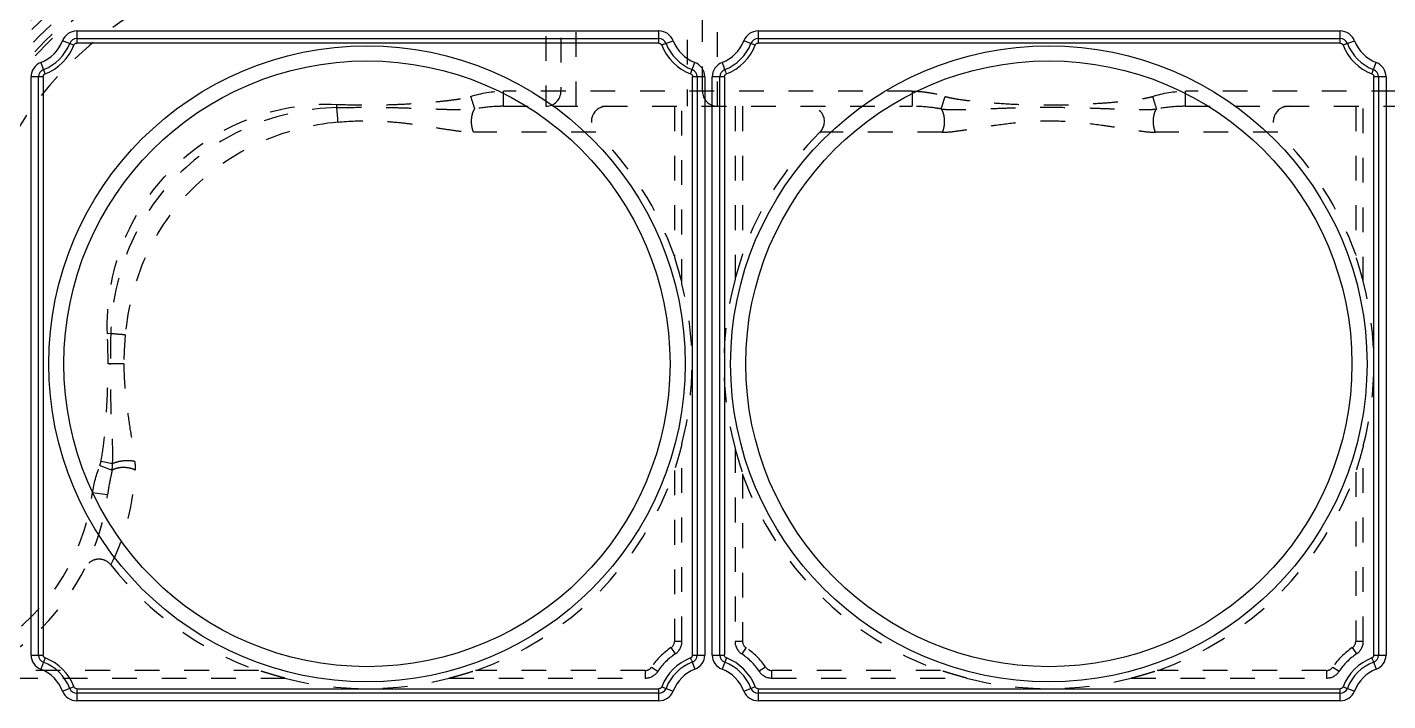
# Model space of a CAD drawing. Header units: millimetres. Extents: x -840 to 1682, y -9216 to -2117.
# Drawn here: x 1020.1 to 1109.9, y -2506.6 to -2462.1 of the extents above; entities that cross this region are included whole.
import ezdxf

# ---------------------------------------------------------------- set-up
doc = ezdxf.new("R2010")
doc.units = ezdxf.units.MM
doc.header["$LTSCALE"] = 16.335
doc.linetypes.add('HIDDEN', pattern=[0.2, 0.1, -0.1])
doc.layers.get('0').update_dxf_attribs({"linetype": 'CONTINUOUS'})
doc.layers.add('DEFAULT_2', color=8, linetype='HIDDEN')

msp = doc.modelspace()

# ---------------------------------------------------------------- linework, layer by layer
at = {"color": 7, "linetype": 'Continuous'}
for p, q in [((1023.361, -2462.389), (1023.361, -2463.189)), ((1023.361, -2462.389), (1061.784, -2462.389)), ((1023.361, -2462.889), (1061.784, -2462.889)), ((1061.784, -2463.189), (1061.784, -2462.389)), ((1068.323, -2462.389), (1068.323, -2463.189)), ((1068.323, -2462.389), (1106.746, -2462.389)), ((1068.323, -2462.889), (1106.746, -2462.889)), ((1106.746, -2463.189), (1106.746, -2462.389)), ((1023.174, -2463.318), (1022.427, -2463.032)), ((1061.784, -2463.189), (1023.372, -2463.189)), ((1062.115, -2463.263), (1061.974, -2463.327)), ((1062.115, -2463.263), (1062.718, -2463.032)), ((1068.136, -2463.318), (1067.389, -2463.032)), ((1106.746, -2463.189), (1068.334, -2463.189)), ((1107.077, -2463.263), (1106.936, -2463.327)), ((1107.077, -2463.263), (1107.68, -2463.032)), ((1020.984, -2464.474), (1021.215, -2465.078)), ((1063.875, -2465.222), (1064.161, -2464.474)), ((1065.946, -2464.474), (1066.177, -2465.078)), ((1108.837, -2465.222), (1109.122, -2464.474)), ((1020.342, -2503.593), (1020.342, -2465.408)), ((1021.142, -2465.408), (1020.342, -2465.408)), ((1020.842, -2503.593), (1020.842, -2465.408)), ((1021.142, -2465.408), (1021.142, -2503.582)), ((1021.215, -2465.078), (1021.28, -2465.218)), ((1064.803, -2465.408), (1064.003, -2465.408)), ((1064.003, -2503.593), (1064.003, -2465.42)), ((1064.303, -2465.408), (1064.303, -2503.593)), ((1064.803, -2465.408), (1064.803, -2503.593)), ((1065.303, -2503.593), (1065.303, -2465.408)), ((1066.103, -2465.408), (1065.303, -2465.408)), ((1065.803, -2503.593), (1065.803, -2465.408)), ((1066.103, -2465.408), (1066.103, -2503.582)), ((1066.177, -2465.078), (1066.242, -2465.218)), ((1109.765, -2465.408), (1108.965, -2465.408)), ((1108.965, -2503.593), (1108.965, -2465.42)), ((1109.265, -2465.408), (1109.265, -2503.593)), ((1109.765, -2465.408), (1109.765, -2503.593)), ((1020.342, -2503.593), (1021.142, -2503.593)), ((1021.27, -2503.78), (1020.984, -2504.527)), ((1063.93, -2503.924), (1063.865, -2503.783)), ((1063.93, -2503.924), (1064.161, -2504.527)), ((1064.003, -2503.593), (1064.803, -2503.593)), ((1065.303, -2503.593), (1066.103, -2503.593)), ((1066.232, -2503.78), (1065.946, -2504.527)), ((1108.892, -2503.924), (1108.827, -2503.783)), ((1108.892, -2503.924), (1109.122, -2504.527)), ((1108.965, -2503.593), (1109.765, -2503.593)), ((1022.427, -2505.97), (1023.03, -2505.739)), ((1023.03, -2505.739), (1023.171, -2505.674)), ((1023.361, -2505.812), (1023.361, -2506.612)), ((1023.361, -2505.812), (1061.773, -2505.812)), ((1061.784, -2506.612), (1061.784, -2505.812)), ((1061.971, -2505.684), (1062.718, -2505.97)), ((1067.389, -2505.97), (1067.992, -2505.739)), ((1067.992, -2505.739), (1068.132, -2505.674)), ((1068.323, -2505.812), (1068.323, -2506.612)), ((1068.323, -2505.812), (1106.734, -2505.812)), ((1106.746, -2506.612), (1106.746, -2505.812)), ((1106.933, -2505.684), (1107.68, -2505.97)), ((1061.784, -2506.112), (1023.361, -2506.112)), ((1061.784, -2506.612), (1023.361, -2506.612)), ((1106.746, -2506.112), (1068.323, -2506.112)), ((1106.746, -2506.612), (1068.323, -2506.612))]:
    msp.add_line(p, q, dxfattribs=at)
for centre, radius in [((1042.515, -2484.362), 21), ((1087.515, -2484.362), 21), ((1042.515, -2484.362), 20), ((1087.515, -2484.362), 20)]:
    msp.add_circle(centre, radius, dxfattribs=at)
for centre, radius, start, end in [((1040.015, -2481.862), 81.156, 90, 180), ((1040.015, -2481.862), 81.099, 90, 180), ((1040.015, -2481.862), 79.102, 90, 180), ((1040.015, -2481.862), 71.5, 90, 180), ((1040.015, -2481.862), 68.5, 90, 180), ((1040.015, -2481.862), 66, 90, 180), ((1023.361, -2463.389), 1, 90, 159.07517), ((1023.361, -2463.389), 0.5, 90, 159.07517), ((1061.784, -2463.389), 1, 20.92483, 90), ((1061.784, -2463.389), 0.5, 20.92483, 90), ((1068.323, -2463.389), 1, 90, 159.07517), ((1068.323, -2463.389), 0.5, 90, 159.07517), ((1106.746, -2463.389), 1, 20.92483, 90), ((1106.746, -2463.389), 0.5, 20.92483, 90), ((1020.092, -2462.139), 2.5, 290.92483, 339.07517), ((1020.092, -2462.139), 3, 290.92483, 339.07517), ((1020.092, -2462.139), 3.3, 291.01343, 339.07517), ((1065.053, -2462.139), 3.3, 201.01343, 249.07517), ((1065.053, -2462.139), 3, 200.92483, 249.07517), ((1065.053, -2462.139), 2.5, 200.92483, 249.07517), ((1065.053, -2462.139), 2.5, 290.92483, 339.07517), ((1065.053, -2462.139), 3, 290.92483, 339.07517), ((1065.053, -2462.139), 3.3, 291.01343, 339.07517), ((1110.015, -2462.139), 3.3, 201.01343, 249.07517), ((1110.015, -2462.139), 3, 200.92483, 249.07517), ((1110.015, -2462.139), 2.5, 200.92483, 249.07517), ((1021.342, -2465.408), 1, 110.92483, 180), ((1063.803, -2465.408), 1, 0, 69.07517), ((1066.303, -2465.408), 1, 110.92483, 180), ((1108.765, -2465.408), 1, 0, 69.07517), ((1021.342, -2465.408), 0.5, 110.92483, 180), ((1063.803, -2465.408), 0.5, 0, 69.07517), ((1066.303, -2465.408), 0.5, 110.92483, 180), ((1108.765, -2465.408), 0.5, 360, 69.07517), ((1021.342, -2503.593), 1, 180, 249.07517), ((1021.342, -2503.593), 0.5, 180, 249.07517), ((1020.092, -2506.862), 3, 20.92483, 69.07517), ((1020.092, -2506.862), 3.3, 21.01342, 69.07517), ((1065.053, -2506.862), 3.3, 111.01343, 159.07517), ((1065.053, -2506.862), 3, 110.92483, 159.07517), ((1063.803, -2503.593), 0.5, 290.92483, 0), ((1063.803, -2503.593), 1, 290.92483, 360), ((1066.303, -2503.593), 1, 180, 249.07517), ((1066.303, -2503.593), 0.5, 180, 249.07517), ((1065.053, -2506.862), 3, 20.92483, 69.07517), ((1065.053, -2506.862), 3.3, 21.01342, 69.07517), ((1110.015, -2506.862), 3.3, 111.01343, 159.07517), ((1110.015, -2506.862), 3, 110.92483, 159.07517), ((1108.765, -2503.593), 0.5, 290.92483, 0), ((1108.765, -2503.593), 1, 290.92483, 360), ((1020.092, -2506.862), 2.5, 20.92483, 69.07517), ((1065.053, -2506.862), 2.5, 110.92483, 159.07517), ((1065.053, -2506.862), 2.5, 20.92483, 69.07517), ((1110.015, -2506.862), 2.5, 110.92483, 159.07517), ((1023.361, -2505.612), 1, 200.92483, 270), ((1023.361, -2505.612), 0.5, 200.92483, 270), ((1061.784, -2505.612), 0.5, 270, 339.07517), ((1061.784, -2505.612), 1, 270, 339.07517), ((1068.323, -2505.612), 1, 200.92483, 270), ((1068.323, -2505.612), 0.5, 200.92483, 270), ((1106.746, -2505.612), 0.5, 270, 339.07517), ((1106.746, -2505.612), 1, 270, 339.07517)]:
    msp.add_arc(centre, radius, start, end, dxfattribs=at)
for points in [[(1023.174, -2463.318), (1023.184, -2463.292), (1023.199, -2463.268), (1023.218, -2463.249)], [(1023.218, -2463.249), (1023.237, -2463.23), (1023.26, -2463.214), (1023.285, -2463.204)], [(1023.285, -2463.204), (1023.313, -2463.193), (1023.343, -2463.188), (1023.372, -2463.189)], [(1061.784, -2463.189), (1061.837, -2463.189), (1061.894, -2463.214), (1061.93, -2463.253)], [(1061.93, -2463.253), (1061.949, -2463.273), (1061.964, -2463.297), (1061.973, -2463.322)], [(1068.136, -2463.318), (1068.146, -2463.292), (1068.161, -2463.268), (1068.18, -2463.249)], [(1068.18, -2463.249), (1068.199, -2463.23), (1068.222, -2463.214), (1068.247, -2463.204)], [(1068.247, -2463.204), (1068.275, -2463.193), (1068.305, -2463.188), (1068.334, -2463.189)], [(1106.746, -2463.189), (1106.799, -2463.189), (1106.856, -2463.214), (1106.892, -2463.253)], [(1106.892, -2463.253), (1106.911, -2463.273), (1106.926, -2463.297), (1106.935, -2463.322)], [(1021.142, -2465.408), (1021.142, -2465.355), (1021.166, -2465.299), (1021.205, -2465.262)], [(1021.205, -2465.262), (1021.225, -2465.243), (1021.249, -2465.228), (1021.275, -2465.22)], [(1063.875, -2465.222), (1063.9, -2465.231), (1063.924, -2465.247), (1063.944, -2465.266)], [(1063.944, -2465.266), (1063.963, -2465.285), (1063.979, -2465.308), (1063.989, -2465.333)], [(1063.989, -2465.333), (1064, -2465.36), (1064.005, -2465.391), (1064.003, -2465.42)], [(1066.103, -2465.408), (1066.103, -2465.355), (1066.128, -2465.299), (1066.167, -2465.262)], [(1066.167, -2465.262), (1066.187, -2465.243), (1066.211, -2465.228), (1066.237, -2465.22)], [(1108.837, -2465.222), (1108.862, -2465.231), (1108.886, -2465.247), (1108.906, -2465.266)], [(1108.906, -2465.266), (1108.925, -2465.285), (1108.941, -2465.308), (1108.951, -2465.333)], [(1108.951, -2465.333), (1108.962, -2465.36), (1108.967, -2465.391), (1108.965, -2465.42)], [(1021.156, -2503.668), (1021.145, -2503.641), (1021.14, -2503.611), (1021.142, -2503.582)], [(1021.201, -2503.736), (1021.182, -2503.717), (1021.166, -2503.693), (1021.156, -2503.668)], [(1021.27, -2503.78), (1021.245, -2503.77), (1021.221, -2503.755), (1021.201, -2503.736)], [(1063.94, -2503.739), (1063.92, -2503.758), (1063.896, -2503.773), (1063.87, -2503.782)], [(1064.003, -2503.593), (1064.003, -2503.646), (1063.979, -2503.703), (1063.94, -2503.739)], [(1066.118, -2503.668), (1066.107, -2503.641), (1066.102, -2503.611), (1066.103, -2503.582)], [(1066.163, -2503.736), (1066.144, -2503.717), (1066.128, -2503.693), (1066.118, -2503.668)], [(1066.232, -2503.78), (1066.206, -2503.77), (1066.183, -2503.755), (1066.163, -2503.736)], [(1108.902, -2503.739), (1108.882, -2503.758), (1108.858, -2503.773), (1108.832, -2503.782)], [(1108.965, -2503.593), (1108.965, -2503.646), (1108.94, -2503.703), (1108.902, -2503.739)], [(1023.212, -2505.746), (1023.195, -2505.727), (1023.18, -2505.704), (1023.172, -2505.679)], [(1023.361, -2505.812), (1023.307, -2505.812), (1023.249, -2505.786), (1023.212, -2505.746)], [(1061.859, -2505.798), (1061.832, -2505.809), (1061.802, -2505.814), (1061.773, -2505.812)], [(1061.927, -2505.753), (1061.908, -2505.772), (1061.884, -2505.788), (1061.859, -2505.798)], [(1061.971, -2505.684), (1061.961, -2505.709), (1061.946, -2505.733), (1061.927, -2505.753)], [(1068.174, -2505.746), (1068.157, -2505.727), (1068.142, -2505.704), (1068.134, -2505.679)], [(1068.323, -2505.812), (1068.268, -2505.812), (1068.211, -2505.786), (1068.174, -2505.746)], [(1106.821, -2505.798), (1106.794, -2505.809), (1106.764, -2505.814), (1106.734, -2505.812)], [(1106.889, -2505.753), (1106.87, -2505.772), (1106.846, -2505.788), (1106.821, -2505.798)], [(1106.933, -2505.684), (1106.923, -2505.709), (1106.908, -2505.733), (1106.889, -2505.753)]]:
    msp.add_open_spline(points, degree=3, dxfattribs=at)
at = {"layer": 'DEFAULT_2', "color": 8, "linetype": 'HIDDEN'}
for p, q in [((1054.318, -2456.188), (1054.318, -2467.362)), ((1055.318, -2456.305), (1055.318, -2466.362)), ((1056.318, -2467.362), (1056.318, -2456.443)), ((1063.653, -2456.443), (1063.653, -2467.362)), ((1064.653, -2466.362), (1064.653, -2456.305)), ((1065.653, -2467.362), (1065.653, -2456.188)), ((1051.529, -2467.362), (1051.529, -2466.362)), ((1078.501, -2466.362), (1051.529, -2466.362)), ((1078.501, -2466.362), (1078.501, -2467.362)), ((1096.529, -2467.362), (1096.529, -2466.362)), ((1123.501, -2466.362), (1096.529, -2466.362)), ((1040.524, -2467.451), (1040.533, -2467.233)), ((1051.529, -2467.362), (1078.501, -2467.362)), ((1062.803, -2467.362), (1062.803, -2477.317)), ((1063.303, -2479.085), (1063.303, -2467.362)), ((1066.803, -2467.362), (1066.803, -2478.793)), ((1067.303, -2467.362), (1067.303, -2477.101)), ((1080.413, -2467.537), (1080.675, -2466.712)), ((1096.529, -2467.362), (1123.501, -2467.362)), ((1107.765, -2467.362), (1107.765, -2477.208)), ((1108.265, -2478.937), (1108.265, -2467.362)), ((1057.623, -2469.074), (1049.553, -2469.074)), ((1080.477, -2469.074), (1072.407, -2469.074)), ((1102.623, -2469.074), (1094.553, -2469.074)), ((1025.604, -2482.371), (1025.386, -2482.38)), ((1026.471, -2484.362), (1025.428, -2484.362)), ((1063.303, -2502.687), (1063.303, -2489.64)), ((1108.265, -2502.687), (1108.265, -2489.788)), ((1066.803, -2489.932), (1066.803, -2502.687)), ((1024.89, -2491.077), (1025.697, -2491.391)), ((1025.72, -2490.96), (1024.962, -2490.807)), ((1062.803, -2491.408), (1062.803, -2502.687)), ((1067.303, -2491.624), (1067.303, -2502.687)), ((1107.765, -2491.517), (1107.765, -2502.687)), ((1025.394, -2493.016), (1024.402, -2492.889)), ((1062.578, -2503.104), (1062.853, -2503.522)), ((1063.303, -2502.687), (1062.803, -2502.687)), ((1067.303, -2502.687), (1066.803, -2502.687)), ((1067.528, -2503.104), (1067.253, -2503.522)), ((1107.54, -2503.104), (1107.815, -2503.522)), ((1108.265, -2502.687), (1107.765, -2502.687)), ((1015.9, -2505.112), (1037.09, -2505.112)), ((1035.361, -2504.612), (1017.054, -2504.612)), ((1047.941, -2505.112), (1060.878, -2505.112)), ((1060.878, -2504.612), (1049.67, -2504.612)), ((1060.878, -2504.612), (1060.878, -2505.112)), ((1061.295, -2504.387), (1061.713, -2504.662)), ((1068.812, -2504.387), (1068.394, -2504.662)), ((1069.229, -2505.112), (1069.229, -2504.612)), ((1080.361, -2504.612), (1069.229, -2504.612)), ((1069.229, -2505.112), (1082.09, -2505.112)), ((1092.941, -2505.112), (1105.84, -2505.112)), ((1105.84, -2504.612), (1094.67, -2504.612)), ((1105.84, -2504.612), (1105.84, -2505.112)), ((1106.257, -2504.387), (1106.675, -2504.662))]:
    msp.add_line(p, q, dxfattribs=at)
for centre, radius, start, end in [((1040.015, -2481.862), 80.657, 90, 180), ((1040.015, -2481.862), 80.158, 90, 180), ((1040.015, -2481.862), 79.659, 90, 180), ((1040.015, -2481.862), 79.603, 90, 180), ((1040.015, -2481.862), 70, 90, 180), ((1039.515, -2481.362), 27.5, 89.99991, 180), ((1039.515, -2481.362), 27, 90, 180), ((1039.515, -2481.362), 26.349, 90, 180), ((1039.515, -2481.362), 25.85, 90, 180), ((1039.515, -2481.362), 25.634, 90, 162.04523), ((1039.515, -2481.362), 23.636, 90, 162.04904), ((1054.318, -2466.362), 1, 270, 0), ((1065.653, -2466.362), 1, 180, 270), ((1172.779, -2427.92), 129.376, 197.44805, 197.83166), ((1058.326, -2468.363), 1, 89.95848, 225.34068), ((1071.705, -2468.363), 1, 314.65943, 90.0415), ((1298.509, -2402.385), 214.048, 197.48903, 197.72087), ((1103.326, -2468.363), 1, 89.95856, 225.34065), ((1042.515, -2484.362), 21.494, 19.28489, 45.34107), ((1087.515, -2484.362), 21.494, 134.65893, 160.10915), ((1087.515, -2484.362), 21.494, 19.59012, 45.34107), ((1042.515, -2484.362), 21.448, 345.75453, 14.24547), ((1087.515, -2484.362), 21.448, 164.94945, 195.05055), ((1087.515, -2484.362), 21.448, 345.34658, 14.65342), ((977.167, -2484.38), 48.261, 0.02087, 2.37429), ((1099.955, -2484.394), 74.378, 178.44151, 179.97545), ((1011.937, -2490.812), 15.289, 333.46086, 357.88099), ((1042.515, -2484.362), 21.494, 289.59012, 340.71511), ((1087.515, -2484.362), 21.494, 199.89085, 250.40988), ((1087.515, -2484.362), 21.494, 289.59012, 340.40988), ((1010.515, -2491.112), 15, 277.01086, 352.70986), ((1010.515, -2491.112), 14, 297.73094, 352.70971), ((1042.515, -2484.362), 21.494, 218.16239, 250.40988), ((1065.053, -2506.862), 4.5, 123.36701, 146.63299), ((1062.303, -2502.687), 0.5, 303.36701, 0), ((1062.303, -2502.687), 1, 303.36701, 360), ((1067.803, -2502.687), 1, 180, 236.63299), ((1067.803, -2502.687), 0.5, 180, 236.63299), ((1065.053, -2506.862), 4.5, 33.36701, 56.63299), ((1110.015, -2506.862), 4.5, 123.36701, 146.63299), ((1107.265, -2502.687), 0.5, 303.36701, 360), ((1107.265, -2502.687), 1, 303.36701, 360), ((1065.053, -2506.862), 4, 123.36701, 146.63299), ((1065.053, -2506.862), 4, 33.36701, 56.63299), ((1110.015, -2506.862), 4, 123.36701, 146.63299), ((1042.515, -2484.362), 21.448, 255.34658, 284.65342), ((1060.878, -2504.112), 0.5, 270, 326.63299), ((1060.878, -2504.112), 1, 270, 326.63299), ((1069.229, -2504.112), 1, 213.36701, 270), ((1069.229, -2504.112), 0.5, 213.36701, 270), ((1087.515, -2484.362), 21.448, 255.34658, 284.65342), ((1105.84, -2504.112), 0.5, 270, 326.63299), ((1105.84, -2504.112), 1, 270, 326.63299)]:
    msp.add_arc(centre, radius, start, end, dxfattribs=at)
for points in [[(1049.355, -2466.712), (1050.055, -2466.489), (1050.795, -2466.362), (1051.529, -2466.362)], [(1094.356, -2466.712), (1095.055, -2466.489), (1095.795, -2466.362), (1096.529, -2466.362)], [(1026.563, -2482.451), (1026.504, -2483.086), (1026.471, -2483.725), (1026.471, -2484.362)], [(1024.402, -2492.889), (1024.482, -2492.269), (1024.664, -2491.66), (1024.89, -2491.077)]]:
    msp.add_open_spline(points, degree=3, dxfattribs=at)
for points, knots in [([(1078.501, -2466.362), (1078.686, -2466.362), (1079.146, -2466.383), (1079.876, -2466.489), (1080.411, -2466.63), (1080.675, -2466.712)], [0, 0, 0, 0, 0.250031, 0.625013, 1, 1, 1, 1]), ([(1025.386, -2482.381), (1025.304, -2480.392), (1025.991, -2476.334), (1029.354, -2471.202), (1034.486, -2467.839), (1038.544, -2467.15), (1040.533, -2467.233)], [0, 0, 0, 0, 0.249988, 0.499985, 0.749979, 1, 1, 1, 1]), ([(1040.524, -2467.451), (1038.585, -2467.499), (1034.698, -2468.318), (1029.778, -2471.625), (1026.471, -2476.546), (1025.652, -2480.432), (1025.604, -2482.371)], [0, 0, 0, 0, 0.251112, 0.500021, 0.74893, 1, 1, 1, 1]), ([(1040.524, -2467.451), (1041.285, -2467.435), (1042.427, -2467.414), (1043.948, -2467.436), (1045.089, -2467.466), (1046.229, -2467.508), (1047.178, -2467.544), (1047.936, -2467.567), (1048.502, -2467.577), (1049.062, -2467.569), (1049.435, -2467.564), (1049.618, -2467.537)], [0, 0, 0, 0, 0.250959, 0.376444, 0.501914, 0.627328, 0.752577, 0.815049, 0.877341, 0.93924, 1, 1, 1, 1]), ([(1040.604, -2468.41), (1040.6, -2468.348), (1040.579, -2468.028), (1040.55, -2467.708), (1040.524, -2467.451)], [0, 0, 0, 0, 0.195731, 1, 1, 1, 1]), ([(1040.533, -2467.233), (1041.277, -2467.264), (1042.395, -2467.285), (1043.885, -2467.259), (1045, -2467.214), (1046.112, -2467.146), (1047.036, -2467.068), (1047.77, -2466.989), (1048.316, -2466.92), (1048.845, -2466.835), (1049.192, -2466.763), (1049.355, -2466.712)], [0, 0, 0, 0, 0.252272, 0.378431, 0.504478, 0.630324, 0.755821, 0.818325, 0.880494, 0.94193, 1, 1, 1, 1]), ([(1051.529, -2467.362), (1051.372, -2467.362), (1050.732, -2467.379), (1050.094, -2467.455), (1049.618, -2467.537)], [0, 0, 0, 0, 0.245261, 1, 1, 1, 1]), ([(1080.413, -2467.537), (1080.252, -2467.51), (1079.62, -2467.412), (1078.979, -2467.362), (1078.501, -2467.362)], [0, 0, 0, 0, 0.254315, 1, 1, 1, 1]), ([(1080.413, -2467.537), (1080.555, -2467.559), (1080.845, -2467.572), (1081.282, -2467.572), (1081.724, -2467.575), (1082.315, -2467.563), (1083.056, -2467.536), (1083.947, -2467.503), (1084.838, -2467.47), (1086.027, -2467.435), (1087.515, -2467.415), (1089.003, -2467.435), (1090.192, -2467.47), (1091.083, -2467.503), (1091.974, -2467.536), (1092.715, -2467.563), (1093.306, -2467.574), (1093.748, -2467.572), (1094.185, -2467.573), (1094.475, -2467.558), (1094.618, -2467.537)], [0, 0, 0, 0, 0.030363, 0.061196, 0.092306, 0.123514, 0.186101, 0.24882, 0.311592, 0.374388, 0.499997, 0.625605, 0.688401, 0.751173, 0.813891, 0.876478, 0.90769, 0.938797, 0.969626, 1, 1, 1, 1]), ([(1080.675, -2466.712), (1080.801, -2466.751), (1081.068, -2466.812), (1081.617, -2466.908), (1082.324, -2466.999), (1083.181, -2467.085), (1084.333, -2467.176), (1085.778, -2467.253), (1087.516, -2467.286), (1089.255, -2467.253), (1090.7, -2467.176), (1091.852, -2467.085), (1092.709, -2466.999), (1093.416, -2466.908), (1093.964, -2466.811), (1094.23, -2466.751), (1094.356, -2466.712)], [0, 0, 0, 0, 0.028882, 0.059413, 0.121646, 0.184389, 0.247353, 0.373606, 0.50008, 0.626553, 0.752805, 0.815769, 0.878511, 0.940741, 0.971261, 1, 1, 1, 1]), ([(1096.529, -2467.362), (1096.372, -2467.362), (1095.732, -2467.379), (1095.094, -2467.455), (1094.618, -2467.537)], [0, 0, 0, 0, 0.245261, 1, 1, 1, 1]), ([(1040.604, -2468.41), (1041.36, -2468.334), (1042.502, -2468.294), (1044.019, -2468.366), (1045.152, -2468.481), (1046.276, -2468.638), (1047.388, -2468.817), (1048.305, -2468.962), (1049.025, -2469.051), (1049.38, -2469.074), (1049.553, -2469.074)], [0, 0, 0, 0, 0.253154, 0.379761, 0.506299, 0.632575, 0.758144, 0.881732, 0.942108, 1, 1, 1, 1]), ([(1049.415, -2468.362), (1049.415, -2468.206), (1049.445, -2467.92), (1049.545, -2467.644), (1049.618, -2467.537)], [0, 0, 0, 0, 0.54728, 1, 1, 1, 1]), ([(1080.413, -2467.537), (1080.486, -2467.644), (1080.585, -2467.92), (1080.615, -2468.206), (1080.615, -2468.362)], [0, 0, 0, 0, 0.452719, 1, 1, 1, 1]), ([(1080.477, -2469.074), (1080.755, -2469.077), (1081.323, -2469.016), (1082.178, -2468.892), (1083.051, -2468.751), (1084.23, -2468.566), (1085.716, -2468.377), (1087.515, -2468.29), (1089.315, -2468.377), (1090.801, -2468.566), (1091.979, -2468.751), (1092.853, -2468.892), (1093.708, -2469.016), (1094.275, -2469.077), (1094.553, -2469.074)], [0, 0, 0, 0, 0.058883, 0.120407, 0.182988, 0.246143, 0.372981, 0.499999, 0.627015, 0.753852, 0.817007, 0.879586, 0.941117, 1, 1, 1, 1]), ([(1094.415, -2468.362), (1094.415, -2468.206), (1094.445, -2467.92), (1094.545, -2467.644), (1094.618, -2467.537)], [0, 0, 0, 0, 0.547281, 1, 1, 1, 1]), ([(1040.604, -2468.41), (1038.814, -2468.577), (1035.264, -2469.48), (1030.746, -2472.593), (1027.633, -2477.111), (1026.73, -2480.661), (1026.563, -2482.451)], [0, 0, 0, 0, 0.250812, 0.5, 0.749189, 1, 1, 1, 1]), ([(1049.553, -2469.074), (1049.505, -2468.971), (1049.437, -2468.735), (1049.415, -2468.491), (1049.415, -2468.362)], [0, 0, 0, 0, 0.468773, 1, 1, 1, 1]), ([(1080.615, -2468.362), (1080.615, -2468.491), (1080.594, -2468.735), (1080.526, -2468.971), (1080.477, -2469.074)], [0, 0, 0, 0, 0.531227, 1, 1, 1, 1]), ([(1094.553, -2469.074), (1094.505, -2468.971), (1094.437, -2468.735), (1094.415, -2468.491), (1094.415, -2468.362)], [0, 0, 0, 0, 0.468773, 1, 1, 1, 1]), ([(1062.803, -2477.317), (1062.803, -2477.323), (1062.809, -2477.341), (1062.82, -2477.388), (1062.843, -2477.463), (1062.873, -2477.564), (1062.918, -2477.71), (1062.975, -2477.899), (1063.043, -2478.131), (1063.111, -2478.367), (1063.199, -2478.685), (1063.263, -2478.924), (1063.303, -2479.085)], [0, 0, 0, 0, 0.010369, 0.029286, 0.080023, 0.138525, 0.200541, 0.329559, 0.461784, 0.595527, 0.730045, 1, 1, 1, 1]), ([(1067.303, -2477.101), (1067.303, -2477.107), (1067.299, -2477.123), (1067.287, -2477.167), (1067.265, -2477.238), (1067.235, -2477.334), (1067.191, -2477.473), (1067.135, -2477.655), (1067.066, -2477.877), (1066.998, -2478.104), (1066.909, -2478.409), (1066.845, -2478.639), (1066.803, -2478.793)], [0, 0, 0, 0, 0.009968, 0.028273, 0.078083, 0.136102, 0.197908, 0.326944, 0.459491, 0.593713, 0.728797, 1, 1, 1, 1]), ([(1108.265, -2478.937), (1108.224, -2478.78), (1108.161, -2478.545), (1108.072, -2478.234), (1108.004, -2478.003), (1107.935, -2477.776), (1107.878, -2477.59), (1107.834, -2477.447), (1107.804, -2477.35), (1107.782, -2477.277), (1107.77, -2477.231), (1107.765, -2477.214), (1107.765, -2477.208)], [0, 0, 0, 0, 0.270583, 0.405385, 0.53937, 0.671758, 0.800788, 0.8627, 0.920961, 0.971232, 0.989837, 1, 1, 1, 1]), ([(1026.563, -2482.451), (1026.498, -2482.447), (1026.177, -2482.425), (1025.858, -2482.397), (1025.604, -2482.371)], [0, 0, 0, 0, 0.204948, 1, 1, 1, 1]), ([(1024.962, -2490.807), (1025.067, -2490.285), (1025.194, -2489.219), (1025.327, -2487.612), (1025.409, -2485.989), (1025.428, -2484.905), (1025.428, -2484.362)], [0, 0, 0, 0, 0.246732, 0.497104, 0.748307, 1, 1, 1, 1]), ([(1025.72, -2490.96), (1025.757, -2490.414), (1025.729, -2489.59), (1025.672, -2488.495), (1025.63, -2487.394), (1025.602, -2486.016), (1025.589, -2484.914), (1025.576, -2484.362)], [0, 0, 0, 0, 0.248553, 0.373663, 0.49885, 0.749372, 1, 1, 1, 1]), ([(1026.471, -2484.362), (1026.473, -2484.909), (1026.519, -2486.002), (1026.712, -2487.627), (1026.967, -2489.225), (1027.14, -2490.285), (1027.192, -2490.812)], [0, 0, 0, 0, 0.252398, 0.504537, 0.755186, 1, 1, 1, 1]), ([(1063.303, -2489.64), (1063.263, -2489.8), (1063.199, -2490.04), (1063.111, -2490.358), (1063.043, -2490.593), (1062.975, -2490.825), (1062.918, -2491.015), (1062.873, -2491.161), (1062.843, -2491.262), (1062.82, -2491.337), (1062.809, -2491.384), (1062.803, -2491.402), (1062.803, -2491.408)], [0, 0, 0, 0, 0.269955, 0.404473, 0.538216, 0.670441, 0.799459, 0.861475, 0.919977, 0.970714, 0.989631, 1, 1, 1, 1]), ([(1108.265, -2489.788), (1108.224, -2489.945), (1108.161, -2490.18), (1108.072, -2490.491), (1108.004, -2490.722), (1107.935, -2490.949), (1107.878, -2491.135), (1107.834, -2491.277), (1107.804, -2491.375), (1107.782, -2491.448), (1107.77, -2491.494), (1107.765, -2491.511), (1107.765, -2491.517)], [0, 0, 0, 0, 0.270583, 0.405386, 0.539371, 0.671759, 0.800789, 0.862701, 0.920962, 0.971232, 0.989837, 1, 1, 1, 1]), ([(1027.192, -2490.812), (1027.081, -2490.784), (1026.823, -2490.754), (1026.427, -2490.768), (1026.046, -2490.836), (1025.814, -2490.914), (1025.72, -2490.96)], [0, 0, 0, 0, 0.22846, 0.515017, 0.791262, 1, 1, 1, 1]), ([(1066.803, -2489.932), (1066.845, -2490.086), (1066.909, -2490.316), (1066.998, -2490.621), (1067.066, -2490.848), (1067.135, -2491.07), (1067.191, -2491.252), (1067.235, -2491.391), (1067.265, -2491.487), (1067.287, -2491.558), (1067.299, -2491.602), (1067.303, -2491.618), (1067.303, -2491.624)], [0, 0, 0, 0, 0.271203, 0.406287, 0.540509, 0.673056, 0.802092, 0.863898, 0.921917, 0.971727, 0.990032, 1, 1, 1, 1]), ([(1024.89, -2491.077), (1024.896, -2491.06), (1024.925, -2490.972), (1024.947, -2490.881), (1024.962, -2490.807)], [0, 0, 0, 0, 0.192014, 1, 1, 1, 1]), ([(1025.697, -2491.391), (1025.667, -2491.53), (1025.551, -2492.069), (1025.446, -2492.611), (1025.394, -2493.016)], [0, 0, 0, 0, 0.258907, 1, 1, 1, 1]), ([(1025.697, -2491.391), (1025.701, -2491.356), (1025.712, -2491.212), (1025.718, -2491.069), (1025.72, -2490.96)], [0, 0, 0, 0, 0.242555, 1, 1, 1, 1]), ([(1027.216, -2491.378), (1027.098, -2491.316), (1026.828, -2491.231), (1026.419, -2491.197), (1026.029, -2491.242), (1025.794, -2491.328), (1025.697, -2491.391)], [0, 0, 0, 0, 0.25451, 0.533119, 0.778401, 1, 1, 1, 1]), ([(1027.192, -2490.812), (1027.197, -2490.861), (1027.213, -2491.049), (1027.221, -2491.238), (1027.216, -2491.378)], [0, 0, 0, 0, 0.256715, 1, 1, 1, 1]), ([(1025.615, -2497.644), (1025.512, -2497.513), (1025.236, -2497.301), (1024.723, -2497.225), (1024.236, -2497.403), (1024.008, -2497.667), (1023.934, -2497.815)], [0, 0, 0, 0, 0.250055, 0.500014, 0.749929, 1, 1, 1, 1]), ([(1037.09, -2505.112), (1036.933, -2505.071), (1036.698, -2505.008), (1036.387, -2504.919), (1036.156, -2504.851), (1035.929, -2504.783), (1035.743, -2504.726), (1035.6, -2504.681), (1035.503, -2504.652), (1035.429, -2504.629), (1035.384, -2504.617), (1035.367, -2504.612), (1035.361, -2504.612)], [0, 0, 0, 0, 0.270583, 0.405386, 0.53937, 0.671759, 0.800789, 0.862701, 0.920962, 0.971232, 0.989837, 1, 1, 1, 1]), ([(1047.941, -2505.112), (1048.098, -2505.071), (1048.333, -2505.008), (1048.644, -2504.919), (1048.875, -2504.851), (1049.102, -2504.783), (1049.288, -2504.726), (1049.43, -2504.681), (1049.528, -2504.652), (1049.601, -2504.629), (1049.647, -2504.617), (1049.664, -2504.612), (1049.67, -2504.612)], [0, 0, 0, 0, 0.270583, 0.405385, 0.53937, 0.671758, 0.800788, 0.8627, 0.920961, 0.971232, 0.989837, 1, 1, 1, 1]), ([(1082.09, -2505.112), (1081.933, -2505.071), (1081.698, -2505.008), (1081.387, -2504.919), (1081.156, -2504.851), (1080.929, -2504.783), (1080.743, -2504.726), (1080.6, -2504.681), (1080.503, -2504.652), (1080.429, -2504.629), (1080.384, -2504.617), (1080.367, -2504.612), (1080.361, -2504.612)], [0, 0, 0, 0, 0.270583, 0.405386, 0.53937, 0.671759, 0.800789, 0.862701, 0.920962, 0.971232, 0.989837, 1, 1, 1, 1]), ([(1092.941, -2505.112), (1093.098, -2505.071), (1093.333, -2505.008), (1093.644, -2504.919), (1093.875, -2504.851), (1094.102, -2504.783), (1094.288, -2504.726), (1094.43, -2504.681), (1094.528, -2504.652), (1094.601, -2504.629), (1094.647, -2504.617), (1094.664, -2504.612), (1094.67, -2504.612)], [0, 0, 0, 0, 0.270583, 0.405385, 0.53937, 0.671758, 0.800788, 0.8627, 0.920961, 0.971232, 0.989837, 1, 1, 1, 1])]:
    msp.add_open_spline(points, degree=3, knots=knots, dxfattribs=at)

doc.saveas('drawing.dxf')
